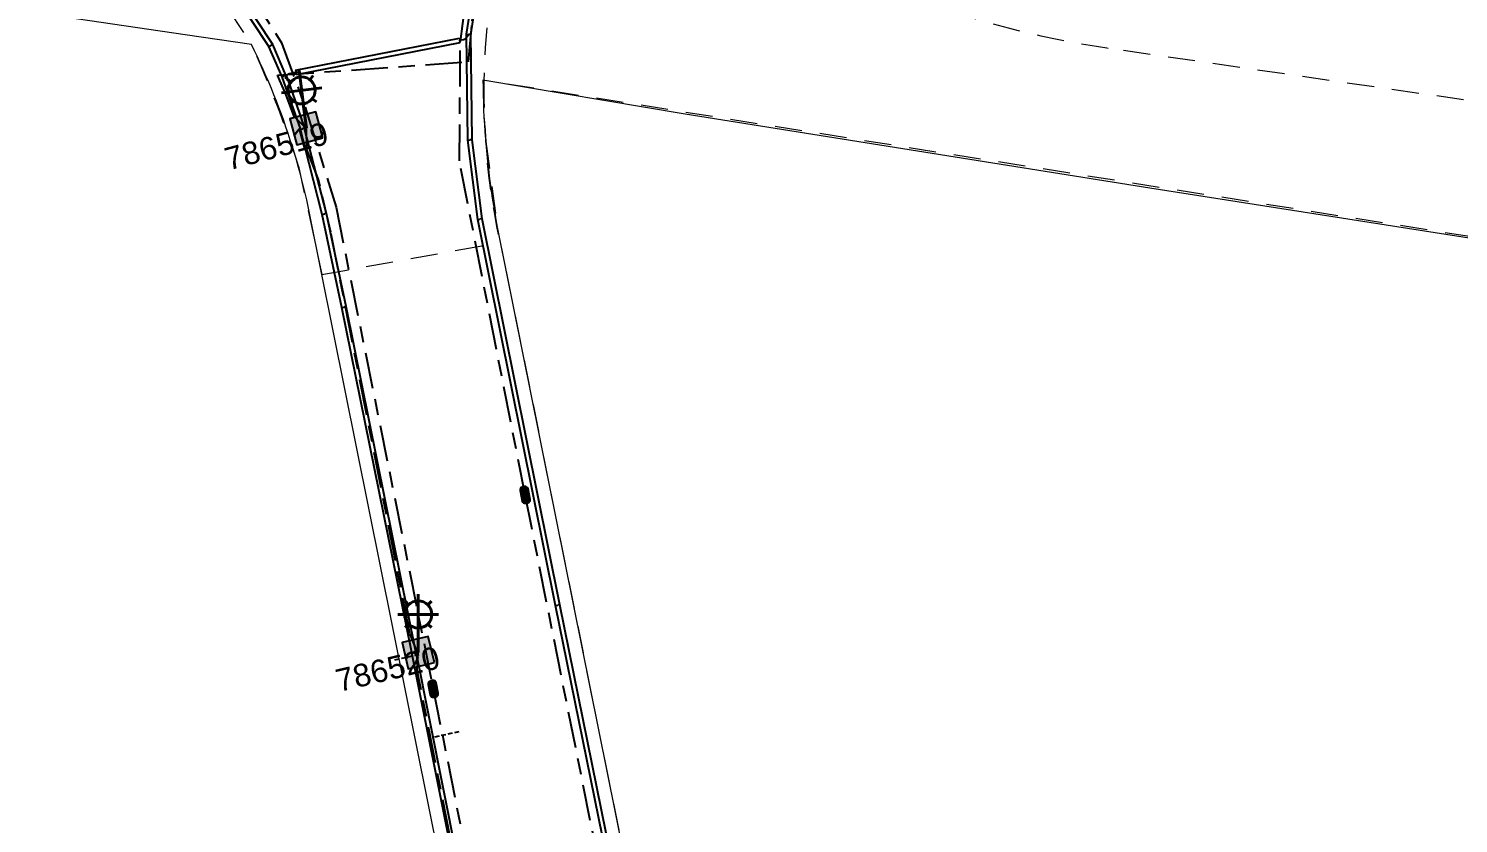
# Model space of a CAD drawing. Header units: metres. Extents: x 292510 to 295946, y 6251475 to 6256272.
# Drawn here: x 294343.6 to 294501.7, y 6255371.5 to 6255459.4 of the extents above; entities that cross this region are included whole.
import ezdxf
from ezdxf.enums import TextEntityAlignment as Align

# ---------------------------------------------------------------- set-up
doc = ezdxf.new("R2010")
doc.units = ezdxf.units.M
for name, pattern in [('Cable Exist UG', [8.2, 4, -1.2, 1.8, -1.2]), ('Dash', [5, 3, -2]), ('DASHED', [0.75, 0.5, -0.25])]:
    doc.linetypes.add(name, pattern=pattern)
doc.layers.get('0').update_dxf_attribs({"color": 6})
doc.layers.add('Cadastre Developer_SP_EXT', color=9, linetype='Continuous', lineweight=5)
doc.layers.add('Cadastre Land Parcels_SP_EXT', color=7, linetype='Continuous', lineweight=5)
for name, color, linetype in [('Duct_SP_EXT', 7, 'Continuous'), ('Equip_HV_EXT', 7, 'Continuous'), ('Equip_SP_SL_EXT', 7, 'Continuous'), ('Mains_HV_EXT', 7, 'Continuous'), ('Mains_SL_EXT', 7, 'Continuous'), ('SupportsUG_SP_LV_SL_EXT', 7, 'Continuous'), ('Trench_SP_EXT', 7, 'Continuous')]:
    doc.layers.add(name, color=color, linetype=linetype)
doc.layers.add('UNKNOWN_FEATURES', color=1, linetype='DASHED', plot=False)
doc.styles.add('COLUMN_LABEL', font='arial.ttf')
doc.styles.add('iecARIAL', font='arial.ttf', dxfattribs={"height": 2})
doc.styles.add('POLE_LABEL', font='arial.ttf')
doc.styles.get("Standard").update_dxf_attribs({"font": 'arial.ttf'})

# ---------------------------------------------------------------- blocks, each defined once
blk = doc.blocks.new('COLUMN_EXT')
blk.add_hatch(color=256).paths.add_polyline_path([(-1.49, 1.48), (-1.49, -1.49), (1.48, -1.49), (1.48, 1.48)])
blk.add_lwpolyline([(-1.49, -1.49), (1.48, -1.49), (1.48, 1.48), (-1.49, 1.48)], close=True)
for tag, height, style, flags, p in [('ASSET_NUM', 2.5, 'COLUMN_LABEL', 8, (2, 2)), ('STRUCTURE_PLANT_NUMBER', 0.2, 'POLE_LABEL', 9, (1.81, 0.03)), ('STREET_CODE', 0.2, 'COLUMN_LABEL', 9, (1.81, -0.2))]:
    blk.add_attdef(tag, text='', height=height, dxfattribs=dict(style=style, flags=flags)).set_placement(p, align=Align.MIDDLE_LEFT)
at = {"flags": 9}
for tag, p in [('COLUMN_TYPE', (1.81, -0.4)), ('OWNED_BY', (1.81, -0.6)), ('STATE', (1.81, -0.8)), ('USAGE', (1.81, -1)), ('STREETNAME', (1.81, -1.6)), ('LEGEND', (1.81, -1.2)), ('LOCATION', (1.81, -1.4)), ('SUBURB', (1.81, -1.8)), ('NOTES', (1.81, -2))]:
    blk.add_attdef(tag, text='', height=0.2, dxfattribs=at).set_placement(p, align=Align.MIDDLE_LEFT)
at = {"flags": 1}
blk.add_attdef('Z', (1.81, -2.35), '', height=0.2, dxfattribs=at)
blk = doc.blocks.new('SL_LANTERN_EXT')
at = {"lineweight": 40}
for p, q in [((0, 1.97), (0, 6.47)), ((-1.46, 5.68), (-1.06, 5.28)), ((1.46, 5.68), (1.06, 5.28)), ((-2.25, 4.22), (2.25, 4.22)), ((-1.46, 2.76), (-1.06, 3.16)), ((0, 0), (0, 2.72)), ((1.46, 2.76), (1.06, 3.16))]:
    blk.add_line(p, q, dxfattribs=at)
blk.add_circle((0, 4.22), 1.5, dxfattribs=at)
at = {"style": 'iecARIAL', "flags": 9}
blk.add_attdef('ASSET_NUM', (1.5, 1.5), '', height=2.5, dxfattribs=at)
for tag, p, height, flags in [('OPERATING_VOLTAGE', (0.98, -1.65), 0.2, 9), ('CONSTRUCTED_VOLTAGE', (0.98, -0.65), 0.2, 9), ('CONTROL_TYPE', (0.98, -0.85), 0.2, 9), ('LANTERN_PURPOSE', (0.98, -1.05), 0.2, 9), ('LANTERN_TYPE', (0.98, -1.25), 0.2, 9), ('NO_PHASES', (0.98, -1.45), 0.2, 9), ('LNUMBER', (2.18, -3.25), 2.5, 8), ('ORIENTATION', (0.98, -1.85), 0.2, 9), ('OWNED_BY', (0.98, -2.05), 0.2, 9), ('STATE', (0.98, -2.25), 0.2, 9), ('USAGE', (0.98, -2.45), 0.2, 9), ('CEXIST', (0.98, -2.65), 0.2, 9), ('CNEW', (0.98, -2.85), 0.2, 9), ('CNUMBER', (0.98, -3.05), 0.2, 9), ('CREMOVE', (0.98, -3.25), 0.2, 9), ('CREPLACE', (0.98, -3.45), 0.2, 9), ('LKINGHEIGHT', (0.98, -3.65), 0.2, 9), ('LBRACKET', (0.98, -3.85), 0.2, 9), ('LBRACKETVOCAB', (0.98, -4.05), 0.2, 9), ('LCATEGORY', (0.98, -4.25), 0.2, 9), ('LCHARGE1', (0.98, -4.45), 0.2, 9), ('LCHARGE1PERCENT', (0.98, -4.65), 0.2, 9), ('LCHARGE2', (0.98, -4.85), 0.2, 9), ('LCHARGE2PERCENT', (0.98, -5.05), 0.2, 9), ('LCHARGE3', (0.98, -5.25), 0.2, 9), ('LCHARGE3PERCENT', (0.98, -5.45), 0.2, 9), ('LEXIST', (0.98, -5.65), 0.2, 9), ('LLAMP', (0.98, -5.85), 0.2, 9), ('LLAMPVOCAB', (0.98, -6.05), 0.2, 9), ('LMAST', (0.98, -6.25), 0.2, 9), ('LMASTVOCAB', (0.98, -6.45), 0.2, 9), ('LNEW', (0.98, -6.65), 0.2, 9), ('LANTNUMBER', (0.98, -6.85), 0.2, 9), ('LOUTREACH', (0.98, -7.25), 0.2, 9), ('LOUTREACHVOCAB', (0.98, -7.45), 0.2, 9), ('LRATECODE', (0.98, -7.65), 0.2, 9), ('LREMOVE', (0.98, -7.85), 0.2, 9), ('LREPLACE', (0.98, -8.05), 0.2, 9), ('STREETNAME', (0.98, -9.25), 0.2, 9), ('SUBURB', (0.98, -9.45), 0.2, 1), ('LTYPE', (0.98, -8.25), 0.2, 9), ('LTYPEVOCAB', (0.98, -8.45), 0.2, 9), ('LEGEND', (0.98, -8.65), 0.2, 9), ('LOCATION', (0.98, -8.85), 0.2, 9), ('NOTES', (0.98, -9.05), 0.2, 9)]:
    blk.add_attdef(tag, p, '', height=height, dxfattribs=dict(flags=flags))
blk = doc.blocks.new('HV_STJ_EXT')
h = blk.add_hatch(color=256)
edge = h.paths.add_edge_path()
edge.add_ellipse((-0.59, 0.13), major_axis=(0.226, 0.226), ratio=1, start_angle=45, end_angle=135)
edge.add_line((-0.91, 0.13), (-0.91, -0.13))
edge.add_ellipse((-0.59, -0.13), major_axis=(0.226, 0.226), ratio=1, start_angle=135, end_angle=225)
edge.add_line((-0.59, -0.45), (0.59, -0.45))
edge.add_ellipse((0.59, -0.13), major_axis=(-0.226, 0.226), ratio=1, start_angle=135, end_angle=225)
edge.add_line((0.91, -0.13), (0.91, 0.13))
edge.add_ellipse((0.59, 0.13), major_axis=(-0.226, 0.226), ratio=1, start_angle=225, end_angle=315)
edge.add_line((0.59, 0.45), (-0.59, 0.45))
blk.add_lwpolyline([(-0.91, 0.13), (-0.91, -0.13, 0.414214), (-0.59, -0.45), (0.59, -0.45, 0.414214), (0.91, -0.13), (0.91, 0.13, 0.414214), (0.59, 0.45), (-0.59, 0.45, 0.414214)], format="xyb", close=True)
for tag, flags, p in [('ORIENTATION', 9, (1.5, 0)), ('Z', 1, (1.5, -0.8)), ('USAGE', 9, (1.5, -0.2)), ('LEGEND', 9, (1.5, -0.4)), ('NOTES', 9, (1.5, -0.6))]:
    blk.add_attdef(tag, text='', height=0.2, dxfattribs=dict(flags=flags)).set_placement(p, align=Align.MIDDLE_LEFT)

msp = doc.modelspace()

# ---------------------------------------------------------------- linework, layer by layer
at = {"layer": 'Cadastre Developer_SP_EXT', "linetype": 'Dash'}
for points in [[(294362.97, 6255465.63), (294368.26, 6255457.66), (294368.26, 6255457.66, -0.029164), (294373.48, 6255444.19), (294373.48, 6255444.19), (294376.03, 6255432.21), (294395.73, 6255435.74), (294395.73, 6255435.74, -0.093447), (294394.9, 6255464.46)], [(294436.12, 6255464.87, 0.068474), (294464.65, 6255457), (294464.65, 6255457), (294548.64, 6255444.85)]]:
    msp.add_lwpolyline(points, format="xyb", dxfattribs=at)
msp.add_lwpolyline([(294743.57, 6255276.87), (294716.58, 6255407.29), (294626.65, 6255416.81), (294393.84, 6255453.69), (294393.84, 6255453.69), (294394.16, 6255446.91), (294395.44, 6255437.44), (294446.78, 6255182.6)], dxfattribs=at)
at = {"layer": 'Cadastre Land Parcels_SP_EXT', "linetype": 'Continuous'}
for points in [[(294427.09, 6255178.46), (294374.69, 6255438.98), (294374.54, 6255439.73), (294374.37, 6255440.47), (294374.2, 6255441.21), (294374.02, 6255441.95), (294373.83, 6255442.69), (294373.64, 6255443.42), (294373.44, 6255444.16), (294373.23, 6255444.89), (294373.01, 6255445.62), (294372.79, 6255446.35), (294372.56, 6255447.07), (294372.32, 6255447.8), (294372.08, 6255448.52), (294371.83, 6255449.24), (294371.57, 6255449.95), (294371.3, 6255450.67), (294371.03, 6255451.38), (294370.75, 6255452.08), (294370.46, 6255452.79), (294370.17, 6255453.49), (294369.87, 6255454.19), (294369.56, 6255454.88), (294369.24, 6255455.58), (294368.92, 6255456.27), (294368.59, 6255456.95), (294368.26, 6255457.64), (294360.92, 6255458.71), (294343.63, 6255461.24)], [(294567.63, 6255426.08), (294467.59, 6255441.76), (294416.2, 6255449.93), (294393.84, 6255453.69), (294393.86, 6255452.87), (294393.87, 6255452.06), (294393.9, 6255451.24), (294393.93, 6255450.42), (294393.97, 6255449.6), (294394.02, 6255448.79), (294394.07, 6255447.97), (294394.14, 6255447.16), (294394.2, 6255446.34), (294394.28, 6255445.53), (294394.36, 6255444.72), (294394.46, 6255443.9), (294394.55, 6255443.09), (294394.66, 6255442.28), (294394.77, 6255441.47), (294394.89, 6255440.66), (294395.01, 6255439.86), (294395.15, 6255439.05), (294395.29, 6255438.24), (294395.44, 6255437.44), (294446.78, 6255182.6)]]:
    msp.add_lwpolyline(points, dxfattribs=at)
at = {"layer": 'Duct_SP_EXT'}
for p, q in [((294370.19, 6255457.41), (294364.08, 6255466.67)), ((294370.62, 6255457.64), (294364.44, 6255466.99)), ((294392.04, 6255458.78), (294392.85, 6255463.93)), ((294392.51, 6255458.7), (294393.32, 6255463.81)), ((294392.04, 6255458.78), (294392.28, 6255458.74)), ((294370.19, 6255457.41), (294370.41, 6255457.52)), ((294371.64, 6255454.05), (294370.19, 6255457.41)), ((294370.62, 6255457.64), (294370.41, 6255457.52)), ((294372.08, 6255454.24), (294370.62, 6255457.64)), ((294373.15, 6255454.8), (294391.25, 6255458.35)), ((294373.25, 6255454.33), (294391.34, 6255457.88)), ((294391.25, 6255458.35), (294391.29, 6255458.11)), ((294391.34, 6255457.88), (294391.29, 6255458.11)), ((294392.18, 6255447.08), (294392.04, 6255458.74)), ((294392.04, 6255458.74), (294392.28, 6255458.74)), ((294392.51, 6255458.7), (294392.28, 6255458.74)), ((294392.52, 6255458.74), (294392.28, 6255458.74)), ((294392.66, 6255447.11), (294392.52, 6255458.74)), ((294371.63, 6255454.06), (294371.86, 6255454.14)), ((294371.63, 6255454.06), (294372.26, 6255452.31)), ((294371.64, 6255454.05), (294371.86, 6255454.14)), ((294372.08, 6255454.24), (294371.86, 6255454.14)), ((294372.09, 6255454.23), (294371.86, 6255454.14)), ((294372.09, 6255454.23), (294372.71, 6255452.47)), ((294373.15, 6255454.8), (294373.2, 6255454.57)), ((294373.25, 6255454.33), (294373.2, 6255454.57)), ((294372.71, 6255452.47), (294372.49, 6255452.39)), ((294372.71, 6255452.47), (294374.13, 6255448.38)), ((294372.26, 6255452.31), (294372.49, 6255452.39)), ((294372.26, 6255452.31), (294373.68, 6255448.23)), ((294373.68, 6255448.24), (294373.91, 6255448.3)), ((294373.68, 6255448.23), (294373.91, 6255448.3)), ((294376.09, 6255438.86), (294373.68, 6255448.24)), ((294374.13, 6255448.38), (294373.91, 6255448.3)), ((294374.14, 6255448.36), (294373.91, 6255448.3)), ((294376.56, 6255438.97), (294374.14, 6255448.36)), ((294392.18, 6255447.08), (294392.42, 6255447.1)), ((294393.29, 6255438.29), (294392.18, 6255447.08)), ((294392.66, 6255447.11), (294392.42, 6255447.1)), ((294393.76, 6255438.37), (294392.66, 6255447.11)), ((294376.09, 6255438.86), (294376.33, 6255438.91)), ((294378.27, 6255428.56), (294376.09, 6255438.86)), ((294376.56, 6255438.97), (294376.33, 6255438.91)), ((294378.74, 6255428.66), (294376.56, 6255438.97)), ((294393.29, 6255438.29), (294393.52, 6255438.33)), ((294401.89, 6255395.6), (294393.29, 6255438.29)), ((294393.76, 6255438.37), (294393.52, 6255438.33)), ((294402.36, 6255395.69), (294393.76, 6255438.37)), ((294378.27, 6255428.56), (294378.5, 6255428.61)), ((294385.98, 6255390.41), (294378.27, 6255428.56)), ((294378.74, 6255428.66), (294378.5, 6255428.61)), ((294386.45, 6255390.51), (294378.74, 6255428.66)), ((294401.89, 6255395.6), (294402.12, 6255395.65)), ((294416.19, 6255325.15), (294401.89, 6255395.6)), ((294402.36, 6255395.69), (294402.12, 6255395.65)), ((294416.66, 6255325.24), (294402.36, 6255395.69)), ((294385.98, 6255390.41), (294386.22, 6255390.46)), ((294385.99, 6255390.39), (294386.22, 6255390.43)), ((294395.24, 6255344.14), (294385.99, 6255390.39)), ((294386.45, 6255390.51), (294386.22, 6255390.46)), ((294386.46, 6255390.48), (294386.22, 6255390.43)), ((294395.71, 6255344.23), (294386.46, 6255390.48))]:
    msp.add_line(p, q, dxfattribs=at)
at = {"layer": 'Mains_HV_EXT', "linetype": 'Cable Exist UG'}
for points in [[(294398.52, 6255407.84), (294391.25, 6255444.79), (294391.36, 6255457.97), (294392.15, 6255464.11), (294394, 6255469.3), (294392.61, 6255500.08), (294390.55, 6255503.91)], [(294353.01, 6255476.99), (294361.15, 6255471.84), (294364.57, 6255468.55), (294368.11, 6255463.29), (294368.11, 6255463.29), (294371.58, 6255457.84), (294371.58, 6255457.84), (294374.2, 6255450.71), (294377.62, 6255439.64), (294388.35, 6255386.4)], [(294418.58, 6255307.52), (294398.52, 6255407.84)], [(294388.35, 6255386.4), (294392.86, 6255363.88)]]:
    msp.add_lwpolyline(points, dxfattribs=at)
at = {"layer": 'Mains_SL_EXT', "linetype": 'Cable Exist UG'}
for points in [[(294374.24, 6255448.42), (294372.99, 6255449.68), (294372.99, 6255449.68), (294372.07, 6255452.16), (294371.16, 6255454.24), (294392.26, 6255455.74), (294392.26, 6255455.74), (294392.66, 6255460.26), (294393.57, 6255465.7), (294395.7, 6255469.29)], [(294386.69, 6255390.25), (294385.77, 6255392.52), (294385.77, 6255392.52), (294377.03, 6255436.91), (294375.67, 6255442.7), (294374.4, 6255446.03), (294374.33, 6255448.38)], [(294395.82, 6255344.39), (294394.98, 6255346.06), (294394.98, 6255346.06), (294386.59, 6255388.41), (294386.7, 6255390.41)]]:
    msp.add_lwpolyline(points, dxfattribs=at)
at = {"layer": 'Trench_SP_EXT', "linetype": 'Cable Exist UG'}
for points in [[(294391.29, 6255458.11), (294391.72, 6255458.19), (294391.72, 6255458.19, 0.203103), (294392.28, 6255458.74)], [(294373.4, 6255454.6), (294372.95, 6255454.5), (294372.45, 6255454.4), (294372.45, 6255454.4, 0.365429), (294372.01, 6255453.85)]]:
    msp.add_lwpolyline(points, format="xyb", dxfattribs=at)
at = {"layer": 'UNKNOWN_FEATURES'}
for points in [[(294384.12, 6255389.62), (294387.07, 6255390.25)], [(294391.2, 6255381.65), (294388.25, 6255381.02)]]:
    msp.add_lwpolyline(points, dxfattribs=at)

# ---------------------------------------------------------------- block references
at = {"layer": 'Equip_HV_EXT'}
for p, rotation in [((294398.52, 6255407.84), 101.8649910196361), ((294388.35, 6255386.4), 101.7021486538623)]:
    msp.add_blockref('HV_STJ_EXT', p, dxfattribs=dict(at, rotation=rotation))
at = {"layer": 'Equip_SP_SL_EXT', "rotation": 7.140899820714511}
msp.add_blockref('SL_LANTERN_EXT', (294374.33, 6255448.38), dxfattribs=at)
at = {"layer": 'Equip_SP_SL_EXT'}
msp.add_blockref('SL_LANTERN_EXT', (294386.7, 6255390.41), dxfattribs=at)
at = {"layer": 'SupportsUG_SP_LV_SL_EXT'}
ref = msp.add_blockref('COLUMN_EXT', (294374.33, 6255448.38), dxfattribs=dict(at, rotation=104.965707862291))
ref.add_attrib('ASSET_NUM', '786519', dxfattribs={"layer": '0', "height": 2.5, "rotation": 14.9657, "style": 'COLUMN_LABEL'}).set_placement((294376.33, 6255449.13), align=Align.TOP_RIGHT)
ref = msp.add_blockref('COLUMN_EXT', (294386.7, 6255390.41), dxfattribs=dict(at, rotation=103.3138980528944))
ref.add_attrib('ASSET_NUM', '786520', dxfattribs={"layer": '0', "height": 2.5, "rotation": 13.3139, "style": 'COLUMN_LABEL'}).set_placement((294388.7, 6255391.16), align=Align.TOP_RIGHT)

doc.saveas('drawing.dxf')
